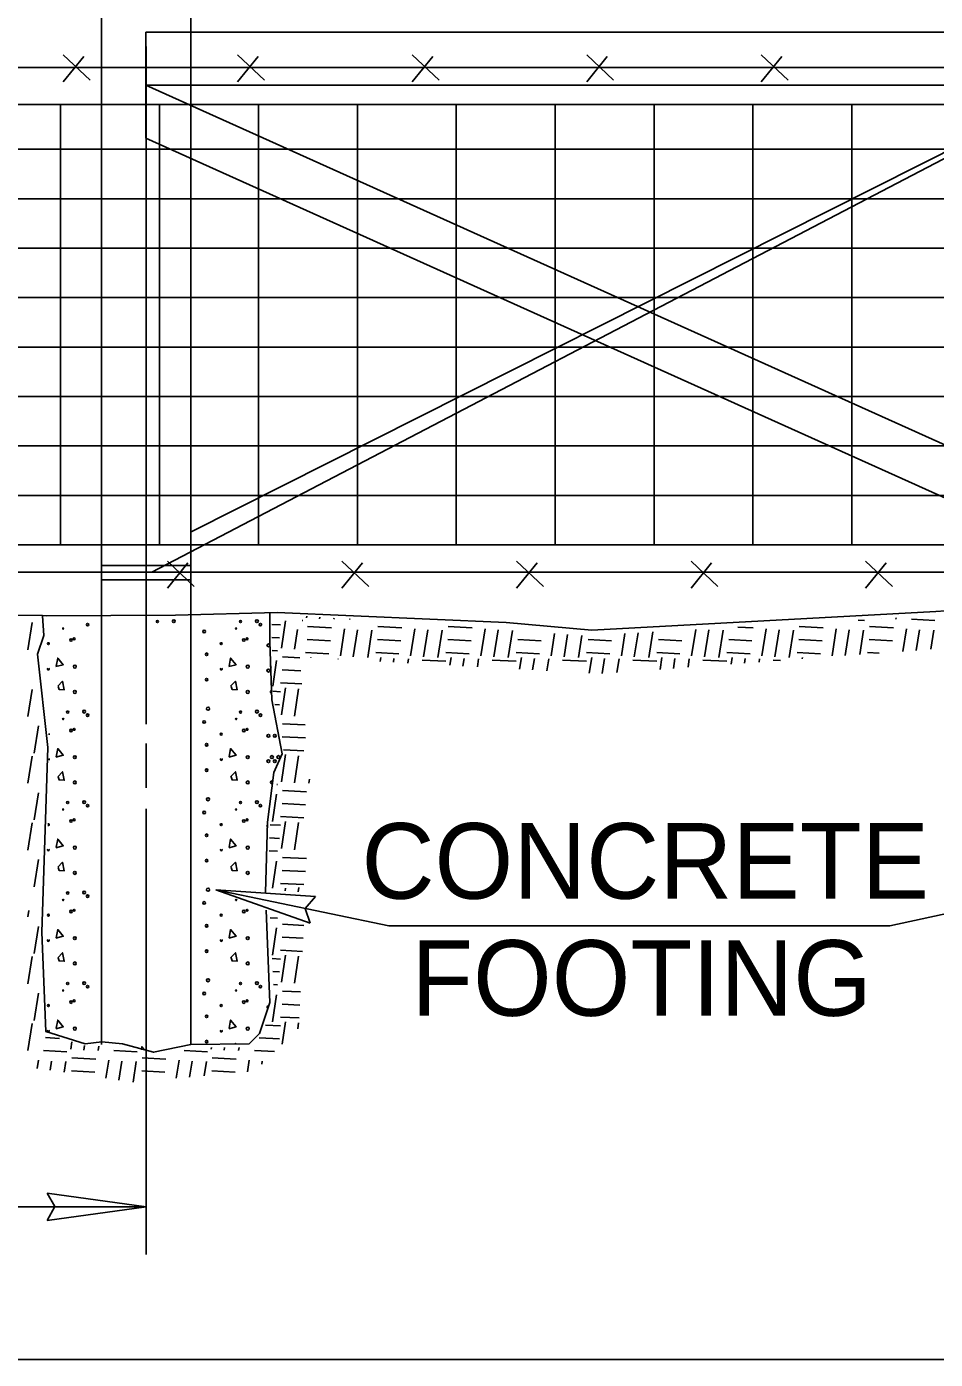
# Model space of a CAD drawing. Extents: x -397 to 497, y -84 to 230.
# Drawn here: x 291.54 to 307.16, y 26.44 to 49.35 of the extents above; entities that cross this region are included whole.
import ezdxf

# ---------------------------------------------------------------- set-up
doc = ezdxf.new("R2010")
doc.units = 0
doc.layers.add('Default', color=7, linetype='Continuous')

msp = doc.modelspace()

# ---------------------------------------------------------------- linework, layer by layer
at = {"layer": 'Default'}
for p, q in [((292.831, 39.23), (292.831, 51.319)), ((294.368, 39.245), (294.368, 51.319)), ((312.619, 49.86), (293.693, 39.975)), ((294.37, 40.67), (312.619, 49.86)), ((293.592, 48.35), (293.592, 49.26)), ((293.592, 49.26), (311.367, 49.26)), ((292.633, 48.434), (292.171, 48.869)), ((292.171, 48.406), (292.525, 48.842)), ((293.599, 37.361), (293.599, 49.015)), ((295.633, 48.434), (295.171, 48.869)), ((295.171, 48.406), (295.525, 48.842)), ((298.633, 48.434), (298.171, 48.869)), ((298.171, 48.406), (298.525, 48.842)), ((301.633, 48.434), (301.171, 48.869)), ((301.171, 48.406), (301.525, 48.842)), ((304.633, 48.434), (304.171, 48.869)), ((304.171, 48.406), (304.525, 48.842)), ((274.281, 48.65), (318.373, 48.65)), ((293.592, 48.35), (311.367, 48.35)), ((293.592, 47.44), (293.592, 48.35)), ((311.232, 40.405), (293.592, 48.35)), ((274.281, 48.016), (318.373, 48.016)), ((292.128, 40.446), (292.128, 48.016)), ((293.828, 40.446), (293.828, 48.016)), ((295.528, 40.446), (295.528, 48.016)), ((297.228, 40.446), (297.228, 48.016)), ((298.928, 40.446), (298.928, 48.016)), ((300.628, 40.446), (300.628, 48.016)), ((302.328, 40.446), (302.328, 48.016)), ((304.028, 40.446), (304.028, 48.016)), ((305.728, 40.446), (305.728, 48.016)), ((293.592, 47.44), (311.232, 39.495)), ((274.281, 47.246), (318.373, 47.246)), ((274.281, 46.396), (318.373, 46.396)), ((274.281, 45.546), (318.373, 45.546)), ((274.281, 44.696), (318.373, 44.696)), ((274.281, 43.846), (318.373, 43.846)), ((274.281, 42.996), (318.373, 42.996)), ((274.281, 42.146), (318.373, 42.146)), ((274.281, 41.296), (318.373, 41.296)), ((274.281, 40.446), (318.373, 40.446)), ((294.426, 39.728), (293.964, 40.163)), ((293.964, 39.701), (294.317, 40.136)), ((297.426, 39.728), (296.964, 40.163)), ((296.964, 39.701), (297.317, 40.136)), ((300.426, 39.728), (299.964, 40.163)), ((299.964, 39.701), (300.317, 40.136)), ((303.426, 39.728), (302.964, 40.163)), ((302.964, 39.701), (303.317, 40.136)), ((306.426, 39.728), (305.964, 40.163)), ((305.964, 39.701), (306.317, 40.136)), ((318.373, 39.976), (274.281, 39.976)), ((292.831, 40.09), (294.368, 40.09)), ((292.831, 39.845), (294.368, 39.845)), ((292.831, 31.854), (292.831, 39.23)), ((294.368, 31.854), (294.368, 39.24)), ((296.354, 39.191), (296.358, 39.218)), ((296.577, 39.173), (296.582, 39.202)), ((306.483, 39.165), (306.487, 39.189)), ((291.564, 38.642), (291.637, 39.109)), ((295.758, 39.077), (295.906, 39.069)), ((295.923, 38.669), (295.996, 39.136)), ((296.146, 38.65), (296.199, 38.991)), ((296.282, 39.146), (296.289, 39.146)), ((296.373, 39.04), (296.785, 39.019)), ((296.824, 39.165), (296.828, 39.185)), ((296.936, 38.535), (297.01, 39.002)), ((297.096, 39.166), (297.104, 39.166)), ((297.159, 38.517), (297.233, 38.984)), ((297.407, 38.509), (297.48, 38.976)), ((297.58, 39.04), (297.992, 39.019)), ((298.144, 38.535), (298.217, 39.002)), ((298.367, 38.517), (298.44, 38.984)), ((298.614, 38.509), (298.687, 38.976)), ((298.788, 39.04), (299.2, 39.019)), ((299.351, 38.535), (299.424, 39.002)), ((299.574, 38.517), (299.647, 38.984)), ((299.822, 38.509), (299.894, 38.97)), ((302.973, 38.535), (303.044, 38.991)), ((303.196, 38.517), (303.269, 38.984)), ((303.443, 38.509), (303.517, 38.976)), ((303.767, 39.032), (304.029, 39.019)), ((304.18, 38.535), (304.253, 39.002)), ((304.403, 38.517), (304.477, 38.984)), ((304.651, 38.509), (304.724, 38.976)), ((304.824, 39.04), (305.236, 39.019)), ((305.388, 38.535), (305.461, 39.002)), ((305.614, 38.54), (305.684, 38.984)), ((305.836, 39.151), (305.948, 39.146)), ((305.866, 38.558), (305.931, 38.976)), ((306.032, 39.04), (306.444, 39.019)), ((306.236, 39.173), (306.236, 39.174)), ((306.607, 38.613), (306.668, 39.002)), ((306.755, 39.166), (307.155, 39.146)), ((306.836, 38.63), (306.891, 38.984)), ((307.087, 38.649), (307.139, 38.976)), ((295.761, 38.852), (295.888, 38.846)), ((296.367, 38.816), (296.767, 38.795)), ((297.574, 38.816), (297.974, 38.795)), ((298.781, 38.816), (299.182, 38.795)), ((299.989, 38.816), (300.389, 38.795)), ((300.558, 38.535), (300.619, 38.919)), ((300.781, 38.517), (300.842, 38.904)), ((301.029, 38.509), (301.088, 38.886)), ((301.196, 38.816), (301.596, 38.795)), ((301.766, 38.535), (301.826, 38.921)), ((301.989, 38.517), (302.054, 38.934)), ((302.236, 38.509), (302.305, 38.948)), ((302.403, 38.816), (302.804, 38.795)), ((303.611, 38.816), (304.011, 38.795)), ((304.818, 38.816), (305.218, 38.795)), ((306.025, 38.816), (306.426, 38.795)), ((295.764, 38.628), (295.858, 38.623)), ((295.942, 38.518), (296.238, 38.502)), ((296.337, 38.594), (296.737, 38.573)), ((296.426, 38.504), (296.427, 38.509)), ((297.544, 38.594), (297.944, 38.573)), ((297.623, 38.438), (297.634, 38.509)), ((298.752, 38.594), (299.152, 38.573)), ((298.82, 38.373), (298.842, 38.509)), ((299.959, 38.594), (300.359, 38.573)), ((300.017, 38.307), (300.049, 38.509)), ((301.166, 38.594), (301.566, 38.573)), ((301.214, 38.241), (301.256, 38.509)), ((302.374, 38.594), (302.774, 38.573)), ((302.431, 38.303), (302.464, 38.509)), ((303.581, 38.594), (303.981, 38.573)), ((303.653, 38.394), (303.671, 38.509)), ((304.788, 38.594), (305.188, 38.573)), ((304.875, 38.485), (304.878, 38.509)), ((305.996, 38.594), (306.2, 38.583)), ((295.773, 38.017), (295.841, 38.454)), ((295.936, 38.294), (296.256, 38.277)), ((296.897, 38.478), (296.898, 38.483)), ((297.847, 38.426), (297.857, 38.491)), ((298.094, 38.412), (298.105, 38.483)), ((298.34, 38.464), (298.752, 38.442)), ((299.044, 38.36), (299.065, 38.491)), ((299.291, 38.347), (299.312, 38.483)), ((299.547, 38.464), (299.959, 38.442)), ((300.241, 38.295), (300.272, 38.491)), ((300.488, 38.281), (300.52, 38.483)), ((300.754, 38.464), (301.166, 38.442)), ((301.438, 38.23), (301.479, 38.491)), ((301.69, 38.248), (301.727, 38.483)), ((301.962, 38.464), (302.374, 38.442)), ((302.66, 38.32), (302.687, 38.491)), ((302.912, 38.339), (302.934, 38.483)), ((303.169, 38.464), (303.581, 38.442)), ((303.882, 38.411), (303.894, 38.491)), ((304.133, 38.43), (304.142, 38.483)), ((304.376, 38.464), (304.502, 38.457)), ((295.906, 38.071), (296.274, 38.052)), ((291.564, 37.493), (291.637, 37.96)), ((295.774, 37.927), (295.906, 37.92)), ((295.923, 37.519), (295.996, 37.987)), ((296.146, 37.501), (296.219, 37.968)), ((295.81, 37.7), (295.888, 37.696)), ((295.854, 37.474), (295.858, 37.474)), ((295.942, 37.369), (296.329, 37.348)), ((291.676, 36.864), (291.749, 37.331)), ((295.936, 37.145), (296.336, 37.124)), ((293.599, 36.269), (293.599, 37.027)), ((295.96, 36.919), (296.306, 36.902)), ((291.564, 36.344), (291.637, 36.811)), ((295.923, 36.37), (295.996, 36.837)), ((296.146, 36.352), (296.219, 36.819)), ((295.845, 36.326), (295.858, 36.325)), ((295.942, 36.22), (296.354, 36.198)), ((296.393, 36.344), (296.404, 36.413)), ((291.676, 35.715), (291.749, 36.182)), ((295.768, 35.688), (295.841, 36.155)), ((295.936, 35.995), (296.336, 35.975)), ((293.599, 28.24), (293.599, 35.903)), ((295.906, 35.773), (296.306, 35.753)), ((291.564, 35.195), (291.637, 35.662)), ((295.727, 35.631), (295.906, 35.622)), ((295.923, 35.221), (295.996, 35.688)), ((296.146, 35.203), (296.219, 35.67)), ((295.72, 35.407), (295.888, 35.398)), ((295.712, 35.183), (295.858, 35.176)), ((295.942, 35.071), (296.354, 35.049)), ((291.676, 34.566), (291.749, 35.033)), ((295.768, 34.539), (295.841, 35.006)), ((295.936, 34.846), (296.336, 34.826)), ((295.906, 34.624), (296.306, 34.604)), ((294.795, 34.513), (296.51, 34.398)), ((294.795, 34.513), (296.416, 33.94)), ((295.989, 34.495), (295.996, 34.539)), ((296.212, 34.479), (296.223, 34.55)), ((291.564, 34.046), (291.581, 34.155)), ((295.729, 34.034), (295.858, 34.027)), ((295.942, 33.921), (296.308, 33.902)), ((291.676, 33.416), (291.749, 33.883)), ((295.768, 33.39), (295.841, 33.857)), ((295.936, 33.697), (296.297, 33.679)), ((297.769, 33.893), (306.382, 33.893)), ((295.906, 33.475), (296.286, 33.455)), ((291.564, 32.897), (291.637, 33.364)), ((295.763, 33.331), (295.906, 33.323)), ((295.923, 32.923), (295.996, 33.39)), ((296.146, 32.905), (296.219, 33.372)), ((295.774, 33.106), (295.888, 33.1)), ((295.785, 32.882), (295.858, 32.878)), ((295.942, 32.772), (296.252, 32.756)), ((291.676, 32.267), (291.749, 32.734)), ((295.768, 32.241), (295.841, 32.708)), ((295.936, 32.548), (296.241, 32.532)), ((295.906, 32.326), (296.231, 32.309)), ((291.564, 31.748), (291.637, 32.215)), ((295.651, 32.188), (295.906, 32.174)), ((295.936, 31.86), (295.996, 32.241)), ((296.203, 32.123), (296.219, 32.223)), ((291.866, 31.972), (292.106, 31.959)), ((292.301, 31.774), (292.32, 31.897)), ((295.541, 31.969), (295.888, 31.951)), ((291.836, 31.749), (292.236, 31.729)), ((292.524, 31.756), (292.536, 31.834)), ((292.771, 31.748), (292.783, 31.826)), ((293.043, 31.749), (293.443, 31.729)), ((294.25, 31.749), (294.651, 31.729)), ((294.715, 31.774), (294.719, 31.8)), ((294.938, 31.756), (294.945, 31.8)), ((295.186, 31.748), (295.194, 31.8)), ((295.458, 31.749), (295.805, 31.731)), ((291.726, 31.441), (291.749, 31.585)), ((291.947, 31.41), (291.972, 31.567)), ((292.191, 31.375), (292.22, 31.559)), ((292.314, 31.399), (292.714, 31.378)), ((292.32, 31.623), (292.732, 31.602)), ((292.907, 31.272), (292.956, 31.585)), ((293.128, 31.241), (293.179, 31.567)), ((293.372, 31.207), (293.427, 31.559)), ((293.521, 31.399), (293.921, 31.378)), ((293.527, 31.623), (293.939, 31.602)), ((294.115, 31.273), (294.164, 31.585)), ((294.344, 31.293), (294.387, 31.567)), ((294.596, 31.315), (294.634, 31.559)), ((294.728, 31.399), (295.128, 31.378)), ((294.735, 31.623), (295.146, 31.602)), ((295.339, 31.381), (295.371, 31.585)), ((295.586, 31.516), (295.594, 31.567)), ((293.599, 29.062), (291.896, 29.296)), ((192.874, 29.062), (293.599, 29.062)), ((293.599, 29.062), (291.896, 28.828)), ((254.927, 26.439), (320.561, 26.439))]:
    msp.add_line(p, q, dxfattribs=at)
for points in [[(277.986, 39.488), (282.157, 39.181), (284.792, 39.353), (287.828, 39.238), (291.815, 39.231)], [(301.261, 38.98), (307.172, 39.298), (309.994, 39.491), (314.981, 39.375), (318.373, 39.331)], [(291.814, 39.223), (291.839, 38.885), (291.732, 38.564), (291.91, 36.96), (291.803, 33.787), (291.874, 32.076), (292.551, 31.862), (292.836, 31.898), (293.193, 31.862), (293.727, 31.719), (294.368, 31.854), (295.366, 31.862), (295.544, 32.04), (295.722, 32.575), (295.662, 34.161)], [(291.815, 39.231), (291.882, 39.224), (294.102, 39.238), (295.849, 39.281), (299.786, 39.109), (301.261, 38.98)], [(295.651, 34.464), (295.686, 35.676), (295.793, 36.532), (295.936, 36.853), (295.757, 37.78), (295.722, 38.778), (295.722, 39.278)], [(292.052, 38.356), (292.079, 38.498), (292.173, 38.383), (292.048, 38.35)], [(295.023, 38.356), (295.05, 38.498), (295.145, 38.383), (295.02, 38.35)], [(292.079, 38.014), (292.16, 38.098), (292.19, 37.953), (292.102, 37.96), (292.085, 38.01)], [(295.05, 38.014), (295.132, 38.098), (295.162, 37.953), (295.074, 37.96), (295.057, 38.01)], [(292.052, 36.8), (292.079, 36.942), (292.173, 36.827), (292.048, 36.793)], [(295.023, 36.8), (295.05, 36.942), (295.145, 36.827), (295.02, 36.793)], [(292.079, 36.458), (292.16, 36.542), (292.19, 36.397), (292.102, 36.403), (292.085, 36.454)], [(295.05, 36.458), (295.132, 36.542), (295.162, 36.397), (295.074, 36.403), (295.057, 36.454)], [(292.052, 35.244), (292.079, 35.386), (292.173, 35.271), (292.048, 35.237)], [(295.023, 35.244), (295.05, 35.386), (295.145, 35.271), (295.02, 35.237)], [(292.079, 34.901), (292.16, 34.986), (292.19, 34.841), (292.102, 34.847), (292.085, 34.898)], [(295.05, 34.901), (295.132, 34.986), (295.162, 34.841), (295.074, 34.847), (295.057, 34.898)], [(310.613, 34.811), (306.382, 33.893)], [(294.795, 34.513), (297.769, 33.893)], [(296.51, 34.398), (296.333, 34.193), (296.416, 33.94)], [(292.052, 33.688), (292.079, 33.83), (292.173, 33.715), (292.048, 33.681)], [(295.023, 33.688), (295.05, 33.83), (295.145, 33.715), (295.02, 33.681)], [(292.079, 33.345), (292.16, 33.43), (292.19, 33.285), (292.102, 33.291), (292.085, 33.342)], [(295.05, 33.345), (295.132, 33.43), (295.162, 33.285), (295.074, 33.291), (295.057, 33.342)], [(292.052, 32.132), (292.079, 32.274), (292.173, 32.159), (292.048, 32.125)], [(295.023, 32.132), (295.05, 32.274), (295.145, 32.159), (295.02, 32.125)], [(295.118, 31.86), (295.132, 31.874), (295.134, 31.86)], [(293.516, 31.761), (293.526, 31.816), (293.567, 31.766)], [(291.896, 28.828), (292.028, 29.065), (291.896, 29.296)]]:
    msp.add_lwpolyline(points, dxfattribs=at)
for centre, radius in [((292.172, 39.005), 0.0103), ((292.592, 39.072), 0.0209), ((293.791, 39.126), 0.0175), ((294.073, 39.133), 0.0238), ((294.594, 38.955), 0.0224), ((295.144, 39.005), 0.0103), ((295.221, 39.126), 0.0175), ((295.503, 39.133), 0.0238), ((295.563, 39.072), 0.0209), ((291.917, 38.746), 0.0162), ((292.306, 38.808), 0.022), ((292.36, 38.828), 0.0159), ((294.889, 38.746), 0.0162), ((295.278, 38.808), 0.022), ((295.332, 38.828), 0.0159), ((295.699, 38.717), 0.0239), ((294.638, 38.563), 0.0223), ((292.372, 38.35), 0.0253), ((295.344, 38.35), 0.0253), ((295.699, 38.282), 0.0239), ((294.638, 38.127), 0.0223), ((292.372, 37.915), 0.0253), ((295.344, 37.915), 0.0253), ((292.249, 37.57), 0.0175), ((292.532, 37.577), 0.0238), ((294.662, 37.627), 0.0259), ((295.221, 37.57), 0.0175), ((295.503, 37.577), 0.0238), ((292.172, 37.449), 0.0103), ((292.592, 37.516), 0.0209), ((294.594, 37.399), 0.0224), ((295.144, 37.449), 0.0103), ((295.563, 37.516), 0.0209), ((292.306, 37.252), 0.022), ((292.36, 37.272), 0.0159), ((294.889, 37.19), 0.0162), ((295.278, 37.252), 0.022), ((295.332, 37.272), 0.0159), ((295.699, 37.161), 0.0239), ((295.809, 37.161), 0.0239), ((294.638, 37.007), 0.0223), ((292.372, 36.794), 0.0253), ((295.344, 36.794), 0.0253), ((295.699, 36.726), 0.0239), ((295.76, 36.796), 0.025), ((295.809, 36.726), 0.0239), ((295.871, 36.796), 0.025), ((294.638, 36.571), 0.0223), ((292.372, 36.359), 0.0253), ((295.344, 36.359), 0.0253), ((292.249, 36.014), 0.0175), ((292.532, 36.021), 0.0238), ((292.592, 35.96), 0.0209), ((294.662, 36.071), 0.0259), ((295.221, 36.014), 0.0175), ((295.503, 36.021), 0.0238), ((295.563, 35.96), 0.0209), ((292.172, 35.893), 0.0103), ((294.594, 35.843), 0.0224), ((295.144, 35.893), 0.0103), ((292.306, 35.696), 0.022), ((292.36, 35.716), 0.0159), ((294.889, 35.634), 0.0162), ((295.278, 35.696), 0.022), ((295.332, 35.716), 0.0159), ((294.638, 35.451), 0.0223), ((292.372, 35.238), 0.0253), ((295.344, 35.238), 0.0253), ((294.638, 35.015), 0.0223), ((292.372, 34.803), 0.0253), ((295.344, 34.803), 0.0253), ((292.249, 34.458), 0.0175), ((292.532, 34.465), 0.0238), ((292.592, 34.404), 0.0209), ((294.662, 34.515), 0.0259), ((292.172, 34.337), 0.0103), ((292.306, 34.14), 0.022), ((292.36, 34.16), 0.0159), ((294.594, 34.287), 0.0224), ((295.144, 34.337), 0.0103), ((295.278, 34.14), 0.022), ((295.332, 34.16), 0.0159), ((291.917, 34.078), 0.0162), ((294.638, 33.894), 0.0223), ((294.889, 34.078), 0.0162), ((292.372, 33.682), 0.0253), ((295.344, 33.682), 0.0253), ((294.638, 33.459), 0.0223), ((292.372, 33.247), 0.0253), ((295.344, 33.247), 0.0253), ((292.172, 32.781), 0.0103), ((292.249, 32.902), 0.0175), ((292.532, 32.909), 0.0238), ((292.592, 32.847), 0.0209), ((294.662, 32.959), 0.0259), ((295.144, 32.781), 0.0103), ((295.221, 32.902), 0.0175), ((295.503, 32.909), 0.0238), ((295.563, 32.847), 0.0209), ((292.306, 32.583), 0.022), ((292.36, 32.604), 0.0159), ((294.594, 32.731), 0.0224), ((295.278, 32.583), 0.022), ((295.332, 32.604), 0.0159), ((291.917, 32.522), 0.0162), ((294.638, 32.338), 0.0223), ((294.889, 32.522), 0.0162), ((292.372, 32.126), 0.0253), ((295.344, 32.126), 0.0253), ((294.638, 31.903), 0.0223)]:
    msp.add_circle(centre, radius, dxfattribs=at)
for centre, radius, start, end in [((291.917, 38.311), 0.0162, 120.6146, 59.3854), ((294.889, 38.311), 0.0162, 120.6146, 59.3854), ((295.76, 38.352), 0.025, 122.0669, 239.935), ((295.76, 37.917), 0.025, 103.2537, 258.7482), ((291.917, 37.19), 0.0162, 323.2906, 34.8322), ((291.917, 36.755), 0.0162, 290.9158, 59.3854), ((294.889, 36.755), 0.0162, 120.6146, 59.3854), ((295.76, 36.36), 0.025, 56.3261, 289.4346), ((291.917, 35.634), 0.0162, 239.0663, 119.6021), ((295.699, 35.605), 0.0239, 126.5815, 229.401), ((291.917, 35.199), 0.0162, 120.6146, 59.3854), ((294.889, 35.199), 0.0162, 120.6146, 59.3854), ((291.917, 33.643), 0.0162, 120.6146, 59.3854), ((294.889, 33.643), 0.0162, 120.6146, 59.3854), ((295.699, 32.493), 0.0239, 105.5744, 201.3373), ((291.917, 32.086), 0.0162, 120.6146, 241.3423), ((291.917, 32.086), 0.0162, 287.034, 59.3854), ((294.889, 32.086), 0.0162, 120.6146, 59.3854)]:
    msp.add_arc(centre, radius, start, end, dxfattribs=at)

# ---------------------------------------------------------------- texts
for s, p in [('CONCRETE', (297.3, 34.36)), ('FOOTING', (298.155, 32.347))]:
    msp.add_text(s, height=1.3, dxfattribs=at).set_placement(p)

doc.saveas('drawing.dxf')
